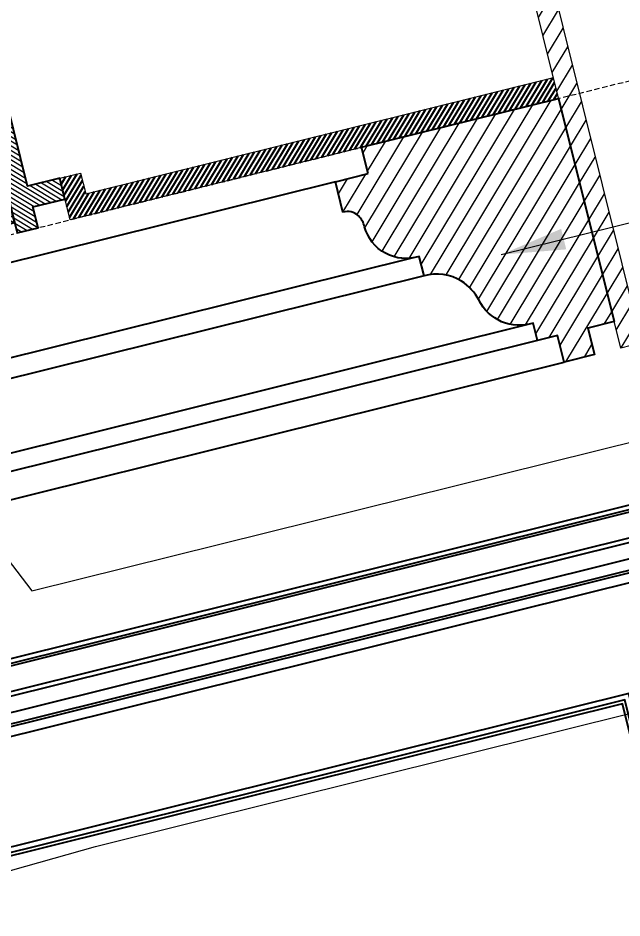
# Model space of a CAD drawing. Header units: inches. Extents: x 122939 to 389145, y 29603 to 574065.
# Drawn here: x 342152 to 342715, y 508854 to 509693 of the extents above; entities that cross this region are included whole.
import ezdxf

# ---------------------------------------------------------------- set-up
doc = ezdxf.new("R2010")
doc.units = ezdxf.units.IN
doc.header["$MEASUREMENT"] = 0
doc.linetypes.add('DASHED', pattern=[0.75, 0.5, -0.25])
doc.linetypes.add('HIDDEN', pattern=[0.375, 0.25, -0.125])
for name, color, linetype in [('8', 8, 'Continuous'), ('A-Hidden', 8, 'HIDDEN'), ('A-TEXT', 7, 'Continuous'), ('gypsum', 31, 'Continuous')]:
    doc.layers.add(name, color=color, linetype=linetype)
for name, color, linetype, lineweight in [('GRC', 41, 'Continuous', 0), ('GRC Hatch', 253, 'Continuous', 0), ('ID-NOTES', 3, 'Continuous', 0)]:
    doc.layers.add(name, color=color, linetype=linetype, lineweight=lineweight)
doc.styles.add('romans', font='romans.shx')
doc.styles.add('ZZ-Dim All', font='romans.shx', dxfattribs={"width": 0.8})
doc.dimstyles.new('DIM 0200', dxfattribs={"dimscale": 200, "dimtxt": 1, "dimasz": 0.8, "dimexe": 0.5, "dimexo": 1, "dimgap": 0.4, "dimtad": 1, "dimdec": 0, "dimrnd": 10, "dimdsep": 46, "dimtxsty": 'ZZ-Dim All', "dimblk1": 'ARCHTICK', "dimblk2": 'ARCHTICK', "dimsah": 1, "dimcen": 1, "dimdle": 0.5, "dimclrd": 256, "dimclre": 256, "dimclrt": 256, "dimadec": 0, "dimazin": 2, "dimtfac": 1, "dimtdec": 0, "dimtix": 1, "dimtmove": 2, "dimatfit": 2, "dimfxl": 1, "dimfxlon": 1, "dimtolj": 1, "dimtzin": 0, "dimlwd": -1, "dimlwe": -1, "dimarcsym": 0})

# ---------------------------------------------------------------- blocks, each defined once
blk = doc.blocks.new('half')
at = {"layer": 'GRC Hatch', "lineweight": 0, "ltscale": 5}
h = blk.add_hatch(dxfattribs=at)
h.set_pattern_fill('ANSI31', color=256, scale=30.00000000000001)
h.set_pattern_definition([(135, (111029.2882307031, -5.820766091346741e-11), (2.651650429449549, 2.651650429449553), [])])
h.paths.add_polyline_path([(60616.9776558344, 11176.45348227199), (60616.9776558344, 11196.45348227205), (60586.21424482542, 11196.45348227193), (60586.21424482542, 11466.45348227205), (60566.21424482536, 11466.45348227205), (60566.21424482542, 11156.45348227205), (60586.21424482536, 11156.45348227193), (60586.21424482542, 11176.45348227205)])
edge = h.paths.add_edge_path()
edge.add_line((60466.21424482542, 11316.45348227199), (60466.21424482542, 11296.45348227199))
edge.add_arc((60453.69515682996, 11261.08270513627), 37.52092002368126, 0.5661990946921946, 70.50915648577922, ccw=False)
edge.add_arc((60527.02056506777, 11261.7874710543), 35.80787787709507, 180.5344194091436, 260.6681698821923)
edge.add_line((60521.21424482536, 11226.45348227135), (60521.21424482531, 11206.45348227193))
edge.add_line((60521.21424482547, 11206.45348227205), (60546.2142448255, 11206.45348227205))
edge.add_line((60546.21424482542, 11206.45348227205), (60546.21424482542, 11166.45348227228))
edge.add_line((60546.21424482536, 11166.45348227216), (60566.21424482536, 11166.45348227192))
edge.add_line((60566.21424482536, 11166.45348227193), (60566.21424482536, 11226.45348227112))
edge.add_line((60566.21424482547, 11226.45348227123), (60546.21424482547, 11226.45348227146))
edge.add_line((60546.21424482542, 11226.45348227135), (60486.21424482542, 11316.4534822717))
edge.add_line((60486.2142448253, 11316.45348227181), (60466.2142448253, 11316.45348227205))
at = {"layer": 'gypsum', "ltscale": 5, "elevation": 1.2598110122e-06}
blk.add_lwpolyline([(60616.9776558344, 11176.45348227199), (60616.9776558344, 11196.45348227205), (60586.21424482542, 11196.45348227193), (60586.21424482542, 11466.45348227205), (60566.21424482536, 11466.45348227205), (60566.21424482542, 11156.45348227205), (60586.21424482536, 11156.45348227193), (60586.21424482542, 11176.45348227205), (60616.9776558344, 11176.45348227199)], dxfattribs=at)
blk.add_lwpolyline([(60466.21424482542, 11316.45348227199), (60466.21424482542, 11296.45348227205, -0.3150251714978598), (60491.21424482169, 11261.45348227496, 0.3646312828489309), (60521.21424482536, 11226.45348227135), (60521.21424482547, 11206.45348227205), (60546.21424482542, 11206.45348227205), (60546.21424482536, 11166.45348227216), (60566.21424482536, 11166.45348227193), (60566.21424482547, 11226.45348227123), (60546.21424482542, 11226.45348227135), (60486.2142448253, 11316.45348227181)], format="xyb", close=True, dxfattribs=at)
blk = doc.blocks.new('CEIL001')
at = {"layer": '8'}
h = blk.add_hatch(dxfattribs=at)
h.set_pattern_fill('ANSI31', color=256, scale=29.99999999999999, angle=-6.361109362927034e-15, style=0)
h.set_pattern_definition([(45.00000000000001, (-50225.4063102018, -10452.20948779141), (-2.651650429449549, 2.651650429449554), [])])
h.paths.add_polyline_path([(6320.082758640288, -310.0000116989831), (6320.082758640463, -330.0000116989831), (5850.928928272915, -330.0000116984593), (5850.928928272915, -290.0000116984593), (5870.928928273031, -290.0000116988667), (5870.928928273031, -310.0000116989249)])
at = {"layer": 'GRC Hatch'}
h = blk.add_hatch(dxfattribs=at)
h.set_pattern_fill('ANSI31', color=256, scale=100, angle=-13.9714232829857)
h.set_pattern_definition([(44.99999999999999, (-93499.42607684713, -30431.66796127113), (-8.838834764831843, 8.838834764831848), [])])
h.paths.add_polyline_path([(6320.082758639997, -570.0000122805359), (6320.082758643548, -170.0000122804195), (6540.08275863959, -170.0000122804195), (6540.082758639765, -190.0000122805359), (6340.08275864023, -190.0000122803031), (6340.082758640288, -570.0000122805359)])
h = blk.add_hatch(dxfattribs=at)
h.set_pattern_fill('ANSI31', color=256, scale=99.99999999999996, angle=-13.9714232829857)
h.set_pattern_definition([(44.99999999999999, (-93499.42607684713, -30431.66796127113), (-8.83883476483184, 8.838834764831844), [])])
edge = h.paths.add_edge_path()
edge.add_line((6130.971027457213, -355.2656353509519), (6130.971027457208, -330.0000122807922))
edge.add_line((6130.971027457272, -330.0000122807687), (6320.082758640622, -330.0000122807591))
edge.add_line((6320.08275864023, -330.0000122807687), (6320.082758640171, -544.5558778724472))
edge.add_line((6320.082758640463, -544.5558778723353), (6294.817135570332, -544.555877872468))
edge.add_line((6294.817135570454, -544.5558778725681), (6294.817135570456, -570.0000122808538))
edge.add_line((6294.817135570222, -570.0000122805359), (6265.592356914054, -570.0000122804768))
edge.add_line((6265.592356914247, -570.0000122808851), (6265.592356914242, -544.4291226674019))
edge.add_line((6265.592356913898, -544.4291226671776), (6246.347194057585, -544.4291226672119))
edge.add_line((6246.347194058239, -544.4291226674686), (6246.460257787083, -527.8009295299462))
edge.add_arc((6243.85149434465, -485.6040431886795), 42.27745100630982, 192.2156514328694, 273.5377287136627, ccw=False)
edge.add_arc((6155.67695941322, -506.453241612995), 48.34277912118122, 14.25477234574264, 42.8437341161806)
edge.add_arc((6159.988513028307, -503.5241914556827), 43.19686264071839, 43.8840101508087, 92.05516853322047)
edge.add_line((6158.439397232374, -460.3551147658727), (6158.330774507214, -441.6729229204424))
edge.add_arc((6155.565606552467, -401.9954820828279), 39.77367804540344, 180.8074337642408, 273.98656516555576, ccw=False)
edge.add_arc((6092.771024640591, -402.8047541367705), 23.02619725845581, 0.6190602264999425, 29.75751685787327)
edge.add_arc((6100.226467325236, -399.301639835583), 14.8298319246997, 32.30517389911811, 92.87040096121709)
edge.add_line((6099.483833917533, -384.4904140075087), (6099.483833917521, -355.2656353513838))
edge.add_line((6099.483833917533, -355.2656353511848), (6130.971027457184, -355.2656353511927))
at = {"layer": 'GRC', "elevation": 9.71364715927915e-07}
blk.add_lwpolyline([(6320.082758639997, -570.0000122805359), (6320.082758643548, -170.0000122804195), (6540.08275863959, -170.0000122804195), (6540.082758639765, -190.0000122805359), (6340.08275864023, -190.0000122803031), (6340.082758640288, -570.0000122805359)], close=True, dxfattribs=at)
at = {"layer": 'GRC', "elevation": 9.728048925491842e-07}
blk.add_lwpolyline([(6320.082758640463, -330.0000116989831), (5850.928928272915, -330.0000116988085), (5850.928928272973, -290.0000116987503), (5870.928928273031, -290.0000116988667), (5870.928928273031, -310.0000116989249), (6320.082758640288, -310.0000116989831)], dxfattribs=at)
at = {"layer": 'gypsum', "elevation": 9.728048925491842e-07}
blk.add_lwpolyline([(6130.971027457213, -355.2656353509519), (6130.971027457272, -330.0000122807687), (6320.08275864023, -330.0000122807687), (6320.082758640463, -544.5558778723353), (6294.817135570454, -544.5558778725681), (6294.817135570222, -570.0000122805359), (6265.592356914247, -570.0000122808851), (6265.592356913898, -544.4291226671776), (6246.347194058239, -544.4291226674686), (6246.460257786734, -527.8009295298252, -0.3705169008587136), (6202.53128386999, -494.5496046529151, 0.1253939634110558), (6191.122418301296, -473.5800954695442, 0.2133372465863159), (6158.439397232374, -460.3551147658727), (6158.330774506787, -441.6729229204357, -0.4305600987388585), (6115.795877870172, -402.5559692233219, 0.127830023496442), (6112.760842611606, -391.3761523989961, 0.2705942841741583), (6099.483833917533, -384.4904140075087), (6099.483833917533, -355.2656353511848)], format="xyb", close=True, dxfattribs=at)
blk.add_blockref('half', (-54766.0487275616, -11486.45348227036, -1.259811012403371e-06))
blk = doc.blocks.new('_ARCHTICK')
at = {"color": 0, "linetype": 'ByBlock', "const_width": 0.15}
blk.add_lwpolyline([(-0.5, -0.5), (0.5, 0.5)], dxfattribs=at)

msp = doc.modelspace()

# ---------------------------------------------------------------- linework, layer by layer
at = {"layer": 'A-Hidden', "linetype": 'DASHED', "lineweight": 0, "ltscale": 10}
msp.add_line((334915.8150519297, 507692.6542319619, 5.167699233396853e-05), (344654.5575433188, 510115.6368650467, -0.000817047251410955), dxfattribs=at)
at = {"layer": 'gypsum', "color": 8}
for p, q in [((342447.4924628841, 509540.4869504502, -0.006841840721870386), (336188.0267628358, 507983.1424886748, -0.0009250907147381618)), ((342520.0937593515, 509469.5085633828, -0.006841840721867518), (336182.3384153038, 507892.6857708161, -0.0009433291529289114)), ((342530.0764861327, 509452.740518992, -0.006841840721868732), (336183.7370213165, 507873.7820117205, -0.0009449429290492306)), ((342626.7141654235, 509407.2818681641, -0.006841840721868709), (336117.6106982394, 507787.8279528442, -0.0009347316762561998)), ((342635.6822959254, 509392.3780100535, -0.006841840721870562), (336103.0592744561, 507767.0724694771, -0.0009218966984415322))]:
    msp.add_line(p, q, dxfattribs=at)
at = {"layer": 'gypsum', "color": 8, "elevation": -0.0005870596538132249}
msp.add_lwpolyline([(336080.8728563539, 507735.2020924016), (342660.5318974799, 509372.210114983)], dxfattribs=at)
at = {"layer": 'gypsum', "elevation": 3.493377764016495e-07}
for points in [[(341694.8753437772, 507349.2162525892), (343228.1395120461, 507730.6897800936), (342845.2208529029, 509269.7623948223), (341311.956684634, 508888.288867318)], [(341698.037016917, 507354.472220582), (343222.8835440533, 507733.8514532332), (342842.0591797631, 509264.5064268294), (341317.2126526268, 508885.1271941783)], [(341699.7310883225, 507357.2884462613), (343220.0673183741, 507735.5455246388), (342840.3651083576, 509261.6902011502), (341320.028878306, 508883.4331227727)], [(341716.5825472804, 507385.3023253062), (343192.0534393291, 507752.3969835967), (342823.5136493997, 509233.6763221053), (341348.042757351, 508866.5816638148)], [(341719.5760744415, 507390.2787672877), (343187.0769973476, 507755.3905107578), (342820.5201222386, 509228.6998801237), (341353.0191993325, 508863.5881366537)], [(341730.5228452117, 507408.4766878983), (343168.879076737, 507766.3372815279), (342809.5733514684, 509210.5019595132), (341371.2171199431, 508852.6413658836)], [(341737.9943658204, 507420.8973498205), (343156.4584148148, 507773.8088021366), (342802.1018308597, 509198.0812975909), (341383.6377818653, 508845.1698452749)], [(341739.7277012712, 507423.7788480805), (343153.5769165548, 507775.5421375875), (342800.3684954089, 509195.199799331), (341386.5192801253, 508843.436509824)], [(341746.2404346669, 507434.6056213619), (343142.7501432734, 507782.0548709832), (342793.8557620132, 509184.3730260495), (341397.3460534067, 508836.9237764283)], [(341819.1382689722, 507555.7910402605), (343021.5647243749, 507854.9527052884), (342720.9579277079, 509063.187607151), (341518.5314723052, 508764.0259421231)], [(341822.778022823, 507561.8417700154), (343015.5139946199, 507858.5924591392), (342717.3181738571, 509057.1368773961), (341524.5822020601, 508760.3861882723)], [(341824.964957852, 507565.4773325821), (343011.8784320533, 507860.7793941682), (342715.1312388281, 509053.5013148294), (341528.2177646268, 508758.1992532433)]]:
    msp.add_lwpolyline(points, close=True, dxfattribs=at)

# ---------------------------------------------------------------- block references
at = {"layer": 'GRC', "rotation": 13.9714232829857}
msp.add_blockref('CEIL001', (336442.6795390321, 508412.5957937231, -0.0005880324587057737), dxfattribs=at)

# ---------------------------------------------------------------- texts
at = {"layer": 'A-TEXT', "color": 1, "style": 'romans'}
msp.add_text('CANCEL COLUMNS AND REPLACE BY FRENCH DOOR', height=499.9999999999999, rotation=13.97142328439375, dxfattribs=at).set_placement((330472.1855339988, 509317.6018463583, 3.316533091974335e-07))

# ---------------------------------------------------------------- leaders
at = {"layer": 'ID-NOTES'}
for points in [[(342089.1947612076, 509624.8921193547, -0.0005821933596401771), (342256.7647278767, 509855.4490244975, -0.0005821933596401771), (343284.816126598, 510111.2264708386, -0.0005821933596401771)], [(341730.4885949034, 509728.1937285463, -0.0005880324587057737), (342164.5587824808, 509158.7829430359, -0.0005880324587057737), (343462.6267074817, 509481.7400436702, -0.0005880324587057737)], [(342602.016711738, 509472.504592915, -0.0005870596538132245), (343401.5542442985, 509671.4281764892, -0.0005870596538132245)], [(341006.9510399032, 508575.2319881681, -0.0005880324587057737), (342223.8254856641, 508920.5710991976, -0.0005880324587057737), (343521.893410665, 509243.5281998319, -0.0005880324587057737)]]:
    msp.add_leader(points, dimstyle='DIM 0200', override={"dimasz": 0.3, "dimtad": 0, "dimclrd": 8}, dxfattribs=at)

doc.saveas('drawing.dxf')
